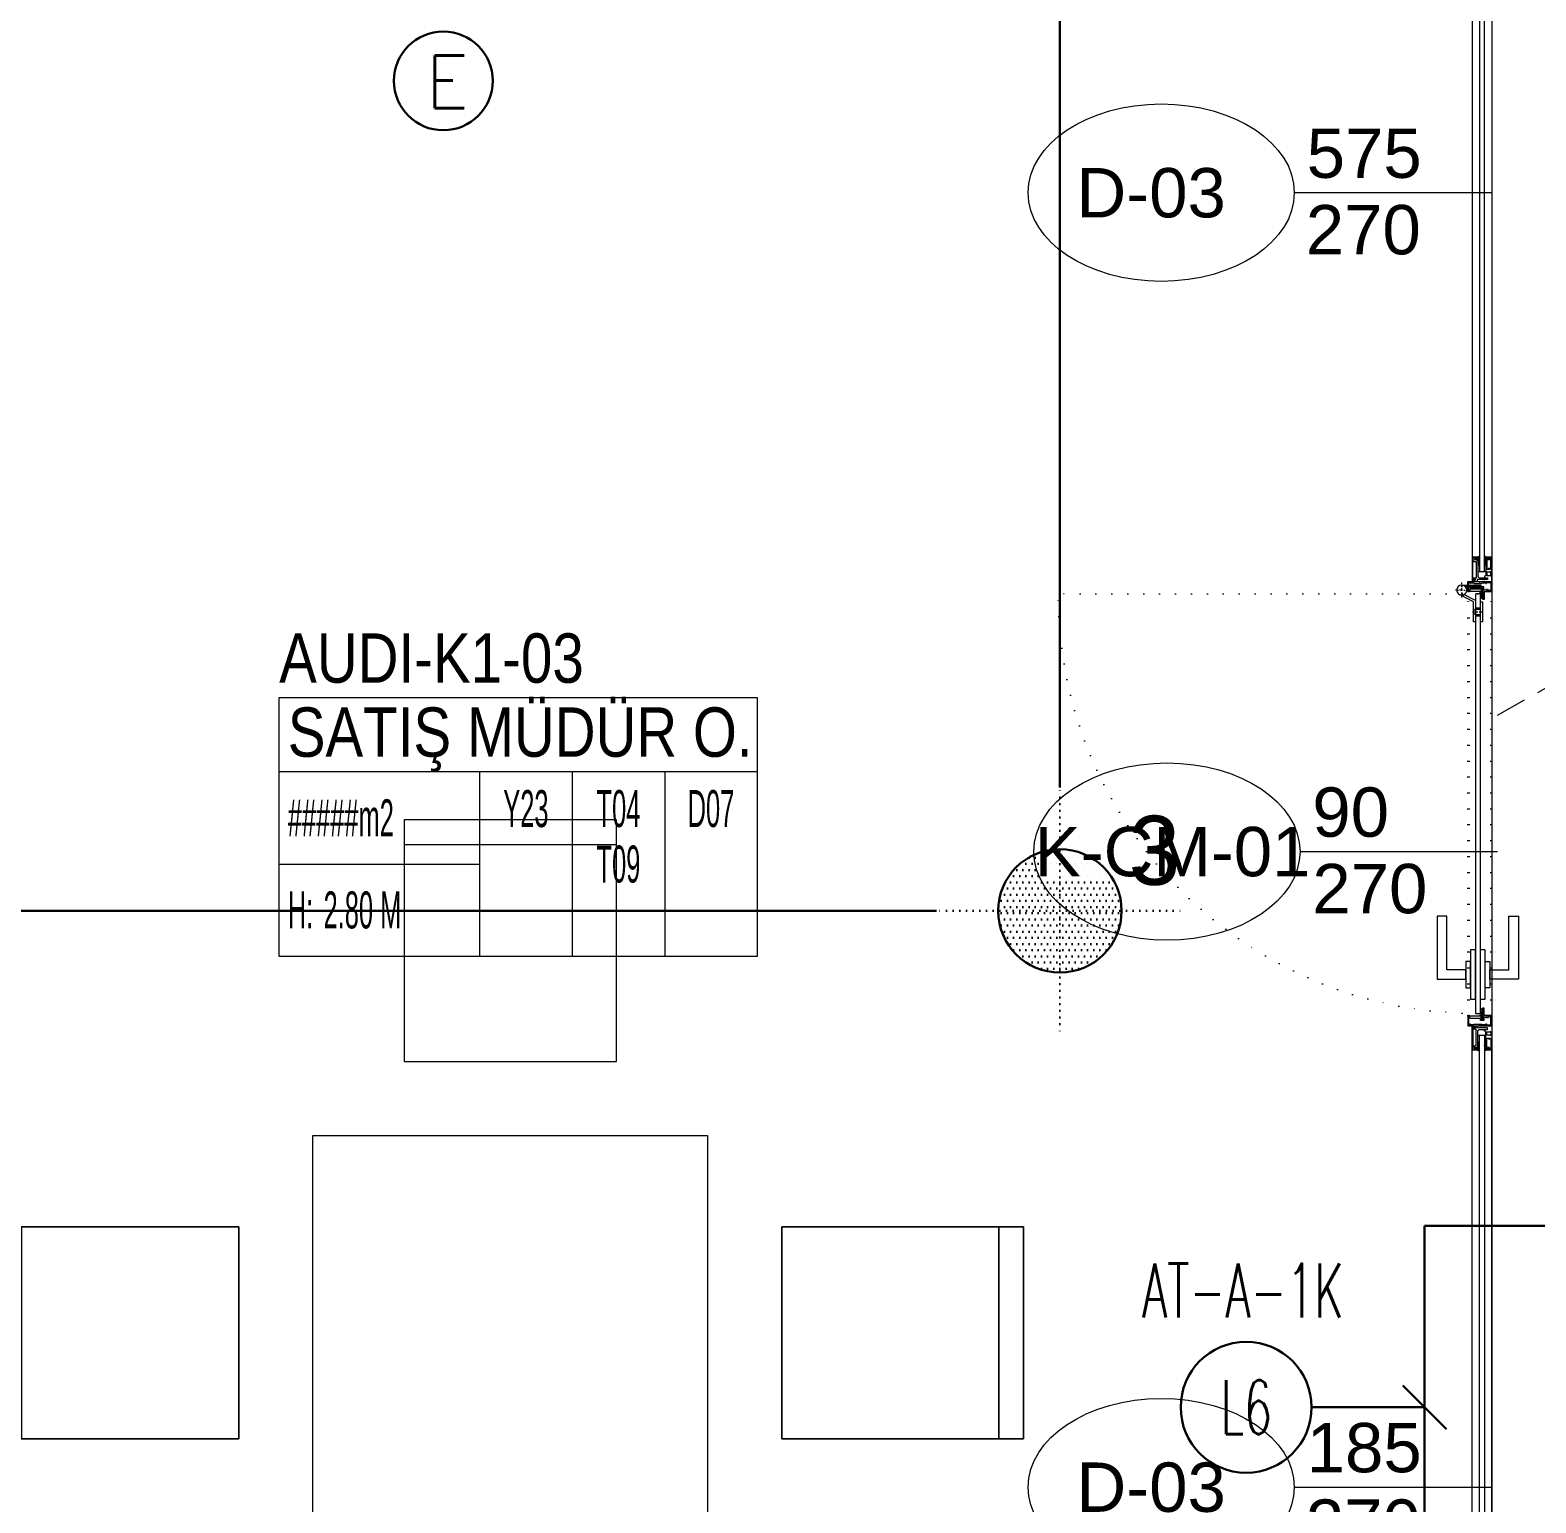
# Model space of a CAD drawing. Extents: x -1701 to 23780, y -363 to 7742.
# Drawn here: x 7201.4 to 7506.4, y 1274.2 to 1572.7 of the extents above; entities that cross this region are included whole.
import ezdxf
from ezdxf.enums import TextEntityAlignment as Align

# ---------------------------------------------------------------- set-up
doc = ezdxf.new("R2010")
doc.units = 0
doc.header["$LTSCALE"] = 25
doc.header["$MEASUREMENT"] = 0
for name, pattern in [('Audi$0$DASHDOT', [1, 0.5, -0.25, 0, -0.25]), ('Audi$0$DOT2', [0.125, 0, -0.125]), ('Audi$0$HIDDEN', [0.375, 0.25, -0.125]), ('DOT2', [0.125, 0, -0.125])]:
    doc.linetypes.add(name, pattern=pattern)
doc.layers.get('0').update_dxf_attribs({"color": 9, "lineweight": 9})
for name, color, linetype, lineweight in [('0 @ 1', 9, 'Continuous', 9), ('31', 9, 'Continuous', 9), ('Audi$0$05', 8, 'Continuous', 9), ('Audi$0$06C', 8, 'Continuous', 9), ('Audi$0$06D', 8, 'Continuous', 9), ('Audi$0$07K', 8, 'Continuous', 9), ('Audi$0$10', 8, 'Continuous', 9), ('Audi$0$15', 8, 'Continuous', 9), ('Audi$0$20', 8, 'Audi$0$DOT2', 9), ('Audi$0$21', 8, 'Continuous', 9), ('Audi$0$22', 8, 'Continuous', 9), ('Audi$0$35', 8, 'Continuous', 9), ('E-ACİL AYDINLATMA KİTİ', 7, 'Continuous', 30), ('E-Aydınlatma', 7, 'Continuous', 30), ('E-KABLO', 7, 'Continuous', 30), ('E-LİNYE', 7, 'Continuous', 30)]:
    doc.layers.add(name, color=color, linetype=linetype, lineweight=lineweight)
doc.styles.add('Audi$0$Arial', font='arial.ttf', dxfattribs={"height": 2.5})
doc.styles.add('Audi$0$MuuM_TEXT-STANDART', font='ARIALN.TTF')
doc.styles.add('E-YAZI', font='txttw.shx')
doc.styles.add('TX-TEXT', font='')
doc.styles.get('TX-TEXT').set_extended_font_data('TrSah Futura Lt BT')
pattern_1 = [(225, (-604.72494, -2171.82614), (-0.0883883476, 0.0883883476), []), (135, (-604.72494, -2171.82614), (0.0883883476, 0.0883883476), [])]

# ---------------------------------------------------------------- blocks, each defined once
blk = doc.blocks.new('Audi$0$p-table_4')
for points in [[(-21.5, 55), (21.5, 55), (21.5, 104), (-21.5, 104)], [(-40, 40), (40, 40), (40, -40), (-40, -40)], [(-104, 21.5), (-55, 21.5), (-55, -21.5), (-104, -21.5)], [(-104, -21.5), (-55, -21.5), (-55, 21.5), (-104, 21.5)], [(104, 21.5), (55, 21.5), (55, -21.5), (104, -21.5)], [(104, -21.5), (55, -21.5), (55, 21.5), (104, 21.5)], [(-21.5, -55), (21.5, -55), (21.5, -104), (-21.5, -104)]]:
    blk.add_lwpolyline(points, close=True)
for points in [[(-21.5, 99), (21.5, 99)], [(-99, -21.5), (-99, 21.5)], [(-99, 21.5), (-99, -21.5)], [(99, -21.5), (99, 21.5)], [(99, 21.5), (99, -21.5)], [(-21.5, -99), (21.5, -99)]]:
    blk.add_lwpolyline(points)
blk = doc.blocks.new('Audi$0$0_doorno')
blk.add_lwpolyline([(4.5, 0), (12.5, 0)])
blk.add_ellipse((-0.891, 0), major_axis=(-5.391, 0), ratio=0.666667)
at = {"style": 'Audi$0$Arial'}
blk.add_attdef('YUKSEKLIK', text='', height=2, dxfattribs=at).set_placement((5, 12.3), align=Align.TOP_LEFT)
blk.add_attdef('KAPINO', text='', height=2, dxfattribs=at).set_placement((0, 0), align=Align.MIDDLE)
blk.add_attdef('GENISLIK', text='', height=2, dxfattribs=at).set_placement((5, -3.789), align=Align.BOTTOM_LEFT)
blk = doc.blocks.new('Audi$0$0_roomno2-flat-2')
at = {"layer": 'Audi$0$21'}
blk.add_lwpolyline([(96.88, -52.5), (0, -52.5), (0, 0), (96.88, 0)], close=True, dxfattribs=at)
for points in [[(0, -15), (96.88, -15)], [(40.62, -15), (40.62, -52.5)], [(59.38, -15), (59.38, -52.5)], [(78.12, -15), (78.12, -52.5)], [(0, -33.75), (40.62, -33.75)]]:
    blk.add_lwpolyline(points, dxfattribs=at)
at = {"layer": 'Audi$0$21', "style": 'Audi$0$MuuM_TEXT-STANDART', "width": 0.6}
blk.add_text('H:', height=7.5, dxfattribs=at).set_placement((1.75, -43.04), align=Align.MIDDLE_LEFT)
at = {"layer": 'Audi$0$21', "style": 'Audi$0$Arial'}
blk.add_attdef('ODANO', (0, 5.85), '', height=10, dxfattribs=at)
blk.add_attdef('MEKANADI', text='', height=10, dxfattribs=at).set_placement((1.75, -15), align=Align.BOTTOM_LEFT)
at = {"layer": 'Audi$0$21', "style": 'Audi$0$MuuM_TEXT-STANDART', "width": 0.6}
for tag, p in [('M2', (1.75, -24.38)), ('TEMIZTAVANYUKSEKLIGI', (9, -43.04))]:
    blk.add_attdef(tag, text='', height=7.5, dxfattribs=at).set_placement(p, align=Align.MIDDLE_LEFT)
for tag, p in [('YER01', (50, -22.5)), ('TAVAN01', (68.75, -22.5)), ('DUVAR01', (87.5, -22.5)), ('YER02', (50, -33.75)), ('TAVAN02', (68.75, -33.75)), ('DUVAR02', (87.5, -33.75)), ('YER03', (50, -45)), ('TAVAN03', (68.75, -45)), ('DUVAR03', (87.5, -45))]:
    blk.add_attdef(tag, text='', height=7.5, dxfattribs=at).set_placement(p, align=Align.MIDDLE_CENTER)
blk = doc.blocks.new('Audi$0$p-strahle-alüminyumdoğramaprofili')
at = {"layer": 'Audi$0$10'}
h = blk.add_hatch(dxfattribs=at)
h.set_pattern_fill('NET', color=256, angle=315, style=0)
h.set_pattern_definition(pattern_1)
h.paths.add_polyline_path([(-4.62, 2.65), (-4.68, 2.65), (-4.72, 2.75), (-4.72, 2.8), (-4.69, 2.8), (-4.69, 2.92), (-4.98, 2.92), (-4.98, 2.8), (-4.95, 2.8), (-4.99, 2.65), (-5.08, 2.66), (-5.25, 2.28), (-5.14, 2.28), (-5.14, 2.33), (-4.98, 2.52, 0.2599), (-4.9, 2.28), (-4.66, 2.28, 0.382682)])
h.paths.add_polyline_path([(-4.86, 2.52), (-4.67, 2.52, -2.16717)], flags=16)
h = blk.add_hatch(dxfattribs=at)
h.set_pattern_fill('NET', color=256, angle=315, style=0)
h.set_pattern_definition(pattern_1)
h.paths.add_polyline_path([(-4.62, 0.88), (-4.68, 0.88), (-4.72, 0.77), (-4.72, 0.73), (-4.69, 0.73), (-4.69, 0.6), (-4.98, 0.6), (-4.98, 0.73), (-4.95, 0.73), (-4.99, 0.88), (-5.08, 0.87), (-5.25, 1.24), (-5.14, 1.24), (-5.14, 1.2), (-4.98, 1.01, -0.2599), (-4.9, 1.24), (-4.66, 1.24, -0.382682)])
h.paths.add_polyline_path([(-4.86, 1), (-4.67, 1, 2.16717)], flags=16)
h = blk.add_hatch(dxfattribs=at)
h.set_pattern_fill('NET', color=256, angle=315, style=0)
h.set_pattern_definition([(225, (-608.45214, -2173.53612), (-0.0883883476, 0.0883883476), []), (135, (-608.45214, -2173.53612), (0.0883883476, 0.0883883476), [])])
h.paths.add_polyline_path([(-3.45, 2.28), (-3.45, 2.57), (-4.49, 2.57), (-4.49, 2.28)])
h = blk.add_hatch(dxfattribs=at)
h.set_pattern_fill('NET', color=256, angle=315, style=0)
h.set_pattern_definition([(225, (-608.45214, -2180.04526), (-0.0883883476, 0.0883883476), []), (135, (-608.45214, -2180.04526), (0.0883883476, 0.0883883476), [])])
h.paths.add_polyline_path([(-3.45, 0.93), (-3.45, 1.24), (-4.49, 1.24), (-4.49, 0.93)])
h = blk.add_hatch(dxfattribs=at)
h.set_pattern_fill('NET', color=256, angle=315, style=0)
h.set_pattern_definition([(225, (-629.50454, -2177.58922), (-0.0883883476, 0.0883883476), []), (135, (-629.50454, -2177.58922), (0.0883883476, 0.0883883476), [])])
h.paths.add_polyline_path([(0, 0.68), (0, 1.75), (-0.18, 1.75), (-0.18, 0.68)])
for points in [[(-4.92, 3.6), (-4.92, 3.16), (-4.61, 3.16), (-4.61, 2.87), (-4.52, 2.87), (-4.62, 2.65), (-4.68, 2.65), (-4.72, 2.75), (-4.72, 2.8), (-4.69, 2.8), (-4.69, 3.05), (-4.98, 3.05), (-4.98, 2.8), (-4.95, 2.8), (-4.99, 2.65), (-5.08, 2.66), (-5.07, 3.76), (-0.11, 3.76)], [(-5.08, 2.66), (-5.25, 2.28)], [(-5.09, 0.88), (-5.25, 1.24)], [(-4.98, 2.52), (-5.14, 2.33), (-5.14, 2.28)], [(-4.98, 1.01), (-5.14, 1.2), (-5.14, 1.24)], [(-4.69, 2.92), (-4.98, 2.92)], [(-4.71, 0.6), (-4.98, 0.6)], [(-2.83, 0.2), (-2.67, 0.2), (-2.67, -0.04), (-4.87, -0.04), (-4.87, 0.19), (-4.57, 0.19), (-4.57, 0.73), (-2.67, 0.73)], [(-4.52, 2.87), (-4.49, 2.87), (-4.49, 2.26)], [(-4.49, 0.93), (-4.49, 0.93), (-4.49, 1.26)], [(-3.45, 2.26), (-3.45, 2.57)], [(-3.45, 1.26), (-3.45, 0.93)], [(-2.08, 0.93), (-2.08, 2.57)], [(-0.18, 0.68), (0, 0.68), (0, 1.75)], [(-0.18, 1.75), (0, 1.75)]]:
    blk.add_lwpolyline(points, dxfattribs=at)
for points in [[(-0.57, 3.26), (-0.57, 3.62), (-4.89, 3.62), (-4.89, 3.65, 0.561743), (-4.97, 3.66, 0.595966), (-4.92, 3.6, -2.204878)], [(-4.61, 2.87), (-4.49, 3.45, -0.833203), (-4.18, 3.44, -0.447088)], [(-4.18, 3.44), (-4.18, 2.99, 0.414214), (-4.07, 2.89), (-0.82, 2.89), (-0.82, 3.62)], [(-0.11, 3.76), (-0.11, 3.62), (-0.45, 3.62), (-0.45, 3.14, -1), (-0.66, 3.14)], [(-0.66, 3.14, -0.305404), (-0.57, 3.26, -5.773092)], [(-4.67, 2.52), (-4.86, 2.52, 1)], [(-4.67, 1), (-4.86, 1, -1)], [(-4.49, 2.57), (-1.23, 2.57, -0.414214), (-0.9, 2.25), (-0.9, 1.22)], [(-2.67, 0.73), (-2.67, 0.32), (-2.83, 0.32, 1), (-2.83, 0.2, -1)]]:
    blk.add_lwpolyline(points, format="xyb", dxfattribs=at)
for points in [[(-0.18, 2.74), (-0.18, 2.21), (0, 2.21), (0, 2.08), (-0.18, 2.08), (-0.18, 0.43), (0, 0.43), (0, 0), (-0.12, 0), (-0.12, -0.24), (-5.09, -0.24), (-5.09, 0.88), (-4.98, 0.88), (-4.94, 0.7), (-4.99, 0.7), (-4.99, 0.33), (-4.71, 0.33), (-4.71, 0.88), (-4.56, 0.88), (-4.52, 0.93), (-1.28, 0.93), (-1.2, 1.22), (-0.9, 1.22), (-0.9, 0.62), (-0.58, 0.62), (-0.58, 2.74)], [(-2.03, 0.78), (-1.35, 0.78), (-1.35, 0.08), (-1.28, 0.04), (-1.28, -0.04), (-2.09, -0.04), (-2.09, 0.1), (-2.03, 0.15)]]:
    blk.add_lwpolyline(points, close=True, dxfattribs=at)
for centre, radius, start, end in [((-4.73, 2.47), 0.253, 168.6676, 234.1258), ((-4.73, 1.06), 0.253, 125.8742, 191.3324), ((-4.77, 2.44), 0.125, 139.5402, 40.4598), ((-4.77, 1.08), 0.125, 319.5402, 220.4598), ((-4.84, 2.48), 0.273, 305.9738, 36.4289), ((-4.84, 1.04), 0.273, 323.5711, 54.0262)]:
    blk.add_arc(centre, radius, start, end, dxfattribs=at)
blk = doc.blocks.new('*U4832')
at = {"layer": 'Audi$0$06D'}
for points in [[(4.95, 4), (183.48, 4)], [(4.95, 0), (183.46, 0)]]:
    blk.add_lwpolyline(points, dxfattribs=at)
at = {"layer": 'Audi$0$15'}
for points in [[(1.96, 2.5), (186.47, 2.5)], [(186.47, 1.5), (1.96, 1.5)]]:
    blk.add_lwpolyline(points, dxfattribs=at)
at = {"layer": '0 @ 1', "linetype": 'Continuous', "xscale": -1}
blk.add_blockref('Audi$0$p-strahle-alüminyumdoğramaprofili', (-0.12, 0.24), dxfattribs=at)
at = {"layer": '0 @ 1', "linetype": 'Continuous'}
blk.add_blockref('Audi$0$p-strahle-alüminyumdoğramaprofili', (188.55, 0.24), dxfattribs=at)
blk = doc.blocks.new('*U4831')
at = {"layer": 'Audi$0$06D'}
for points in [[(4.95, 4), (369.1, 4)], [(4.95, 0), (369.09, 0)]]:
    blk.add_lwpolyline(points, dxfattribs=at)
at = {"layer": 'Audi$0$15'}
for points in [[(1.96, 2.5), (372.09, 2.5)], [(372.09, 1.5), (1.96, 1.5)]]:
    blk.add_lwpolyline(points, dxfattribs=at)
at = {"layer": '0 @ 1', "linetype": 'Continuous', "xscale": -1}
blk.add_blockref('Audi$0$p-strahle-alüminyumdoğramaprofili', (-0.12, 0.24), dxfattribs=at)
at = {"layer": '0 @ 1', "linetype": 'Continuous'}
blk.add_blockref('Audi$0$p-strahle-alüminyumdoğramaprofili', (374.17, 0.24), dxfattribs=at)
blk = doc.blocks.new('Audi$0$g-kapı kolu-p')
for points in [[(11.85, 8.21), (-0.95, 8.21), (-0.95, 2.41), (0.95, 2.41), (0.95, 6.31), (11.85, 6.31), (11.85, 8.21)], [(11.85, -8.21), (-0.95, -8.21), (-0.95, -2.41), (0.95, -2.41), (0.95, -6.31), (11.85, -6.31), (11.85, -8.21)]]:
    blk.add_lwpolyline(points)
for points in [[(-5, 0.5), (5, 0.5), (5, 1.5), (-5, 1.5)], [(-2.65, 1.5), (2.65, 1.5), (2.65, 2.41), (-2.65, 2.41)], [(-5, -1.5), (5, -1.5), (5, -0.5), (-5, -0.5)], [(-2.65, -1.5), (2.65, -1.5), (2.65, -2.41), (-2.65, -2.41)]]:
    blk.add_lwpolyline(points, close=True)
blk = doc.blocks.new('Audi$0$k-cambölme-kapı-p')
at = {"layer": 'Audi$0$10'}
h = blk.add_hatch(dxfattribs=at)
h.set_pattern_fill('NET', color=256, angle=135, style=0)
h.set_pattern_definition([(135, (3753.7029, 560.85184), (-0.0883883476, -0.0883883476), []), (225, (3753.7029, 560.85184), (0.0883883476, -0.0883883476), [])])
h.paths.add_polyline_path([(2.08, -0.06), (2.08, 0.02), (2.07, 0.04), (2.05, 0.07), (2.01, 0.09), (1.98, 0.1), (1.97, 0.1), (1.97, -0.29), (1.94, -0.29), (1.94, -0.43), (1.88, -0.49), (1.67, -0.49), (1.82, -0.29), (1.73, -0.29), (1.53, -0.5), (1.44, -0.5), (1.62, -0.32), (1.62, -0.29), (1.51, -0.29), (1.34, -0.42), (1.32, -0.44), (1.3, -0.48), (1.29, -0.51), (1.26, -0.57), (1.26, -0.31), (1.32, -0.29), (1.23, -0.29), (1.23, -0.53), (1.23, -0.59), (1.24, -0.62), (1.26, -0.64), (3.47, -0.64), (3.47, -0.58), (3.38, -0.35), (3.38, -0.3), (3.42, -0.25), (3.42, -0.2), (3.38, -0.16), (2.73, -0.16), (2.74, -0.2), (2.91, -0.2, -1), (2.91, -0.25)])
h.paths.add_polyline_path([(2.05, -0.18), (2.05, -0.21), (2.08, -0.23), (2.11, -0.24), (2.15, -0.25), (2.95, -0.27), (2.92, -0.29), (2.55, -0.29), (2.54, -0.31), (2.52, -0.33), (2.5, -0.34), (2.48, -0.34), (2.46, -0.34), (2.44, -0.32), (2.42, -0.3), (2.08, -0.3), (1.99, -0.11), (1.99, -0.07), (2.05, -0.07)], flags=16)
h.paths.add_polyline_path([(2.41, -0.34), (2.51, -0.5), (2.08, -0.5), (2.08, -0.34)], flags=16)
h.paths.add_polyline_path([(2.55, -0.33), (2.89, -0.33), (2.94, -0.33), (3.28, -0.34, 0.166992), (3.34, -0.55), (2.72, -0.55), (2.55, -0.36)], flags=16)
h.paths.add_polyline_path([(3.02, -0.22), (3.02, -0.2), (3.33, -0.2, 0.10606), (3.29, -0.33), (3.01, -0.27)], flags=16)
h = blk.add_hatch(dxfattribs=at)
h.set_pattern_fill('NET', color=256, angle=135, style=0)
h.set_pattern_definition([(45, (474.94443, 2280.71206), (0.0883883476, -0.0883883476), []), (315, (474.94443, 2280.71206), (-0.0883883476, -0.0883883476), [])])
h.paths.add_polyline_path([(87.27, -0.16), (87.26, -0.2), (87.09, -0.2, 1), (87.09, -0.25), (87.92, -0.25), (87.92, -0.01), (87.93, 0.03), (87.96, 0.05), (88, 0.07), (88.03, 0.07), (88.03, -0.29), (88.06, -0.29), (88.06, -0.43), (88.12, -0.49), (88.33, -0.49), (88.18, -0.29), (88.27, -0.29), (88.47, -0.5), (88.56, -0.5), (88.38, -0.32), (88.38, -0.29), (88.49, -0.29), (88.66, -0.42), (88.68, -0.44), (88.7, -0.48), (88.71, -0.51), (88.74, -0.57), (88.74, -0.31), (88.68, -0.29), (88.77, -0.29), (88.77, -0.53), (88.77, -0.59), (88.76, -0.62), (88.74, -0.64), (86.53, -0.64), (86.53, -0.58), (86.62, -0.35), (86.62, -0.3), (86.58, -0.25), (86.58, -0.2), (86.62, -0.16)])
h.paths.add_polyline_path([(87.28, -0.55), (87.45, -0.36), (87.45, -0.33), (87.11, -0.33), (87.06, -0.33), (87.03, -0.31), (86.99, -0.27), (86.98, -0.22), (86.98, -0.2), (86.67, -0.2, -0.292264), (86.66, -0.55)], flags=16)
h.paths.add_polyline_path([(87.48, -0.51), (87.59, -0.51), (87.53, -0.43)], flags=16)
h.paths.add_polyline_path([(87.56, -0.4), (87.69, -0.5), (87.92, -0.5), (87.92, -0.34), (87.59, -0.34)], flags=16)
h.paths.add_polyline_path([(87.62, -0.53), (87.71, -0.62), (87.71, -0.53)], flags=16)
at = {"layer": 'Audi$0$10', "linetype": 'Audi$0$DASHDOT', "ltscale": 0.05}
for points in [[(3.22, 3.63), (0.2, 3.63)], [(1.71, 2.14), (1.71, 4.9)], [(6.13, 1.44), (6.13, -0.55)]]:
    blk.add_lwpolyline(points, dxfattribs=at)
at = {"layer": 'Audi$0$10'}
for points in [[(0.69, 3.63), (0.69, 2.44)], [(3.84, 0.88), (2.63, 3.22)], [(4.07, 1.27), (2.67, 3.99)], [(1.82, 2.27), (0.16, 2.27), (0.16, 2.03), (0.38, 2.03), (0.38, 1.92), (0.22, 1.92), (0.22, 1.16), (0.35, 1.16), (0.35, -0.41), (0.22, -0.41), (0.22, -1.23), (0.36, -1.23), (0.36, -1.38), (0.16, -1.38), (0.16, -2.24), (1.82, -2.24), (1.82, -1.72), (1.62, -1.72), (1.62, -1.58), (1.82, -1.58), (1.82, -1.37), (1.61, -1.37), (1.61, -1.24), (1.74, -1.24), (1.74, -0.85), (1.06, -0.85), (1.06, -0.13), (1.5, -0.13), (1.5, 1.92), (1.57, 2.03), (1.82, 2.03), (1.82, 2.27)], [(0.69, 2.27), (0.69, -0.24), (1.06, -0.24)], [(1.06, 2.44), (1.06, 2.86)], [(1.06, -0.13), (1.06, 2.27)], [(1.5, 1.92), (1.06, 1.92)], [(1.17, 1.92), (1.17, -0.13)], [(2.91, -0.25), (2.08, -0.06), (2.08, 0.02), (2.07, 0.04), (2.05, 0.07), (2.01, 0.09), (1.98, 0.1), (1.97, 0.1)], [(8.14, 0.88), (8.14, 1.27), (4.07, 1.27)], [(5.3, 0.88), (5.3, -0.16)], [(5.5, 1.27), (5.77, 0.97), (5.77, 0.88)], [(5.59, 0.88), (5.59, -0.16)], [(6.76, 1.27), (6.49, 0.97), (6.49, 0.88)], [(6.67, 0.88), (6.67, -0.16)], [(6.96, 0.88), (6.96, -0.16)], [(87.09, -0.25), (87.92, -0.25), (87.92, -0.01), (87.93, 0.03), (87.96, 0.05), (88, 0.07), (88.03, 0.07)], [(88.18, 2.27), (89.84, 2.27), (89.84, 2.03), (89.62, 2.03), (89.62, 1.92), (89.78, 1.92), (89.78, 1.16), (89.65, 1.16), (89.65, -0.41), (89.78, -0.41), (89.78, -1.23), (89.64, -1.23), (89.64, -1.38), (89.84, -1.38), (89.84, -2.24), (88.18, -2.24), (88.18, -1.72), (88.38, -1.72), (88.38, -1.58), (88.18, -1.58), (88.18, -1.37), (88.39, -1.37), (88.39, -1.24), (88.26, -1.24), (88.26, -0.85), (88.94, -0.85), (88.94, -0.13), (88.5, -0.13), (88.5, 1.92), (88.43, 2.03), (88.18, 2.03), (88.18, 2.27)], [(2.05, -0.89), (3.59, -0.89), (3.59, -0.64), (1.23, -0.64), (1.23, -0.29), (1.97, -0.29)], [(1.62, -0.29), (1.62, -0.32), (1.44, -0.5), (1.53, -0.5), (1.73, -0.29)], [(1.82, -0.29), (1.67, -0.49), (1.88, -0.49), (1.94, -0.43), (1.94, -0.29)], [(3.34, -0.55), (2.72, -0.55), (2.55, -0.36), (2.55, -0.33), (2.89, -0.33), (2.94, -0.33)], [(3.28, -0.34), (3.28, -0.34), (2.94, -0.33)], [(3.01, -0.27), (3.02, -0.22), (3.02, -0.2), (3.33, -0.2)], [(3.01, -0.27), (3.29, -0.33), (3.29, -0.33)], [(4.06, -0.16), (4.06, -0.55), (8.14, -0.55)], [(8.14, -0.55), (8.14, -0.16)], [(87.95, -0.89), (86.41, -0.89), (86.41, -0.64), (88.77, -0.64), (88.77, -0.29), (88.03, -0.29)], [(87.59, -0.51), (87.53, -0.43), (87.48, -0.51), (87.59, -0.51)], [(88.18, -0.29), (88.33, -0.49), (88.12, -0.49), (88.06, -0.43), (88.06, -0.29)], [(88.38, -0.29), (88.38, -0.32), (88.56, -0.5), (88.47, -0.5), (88.27, -0.29)]]:
    blk.add_lwpolyline(points, dxfattribs=at)
for points in [[(1.97, -0.29), (1.97, 2.13), (2.05, 2.13), (2.05, 2.28, 0.414214), (1.89, 2.44), (0.08, 2.44, 0.414214), (0, 2.36), (0, -2.36, 0.414214), (0.08, -2.44), (2.05, -2.44), (2.05, -2.25), (2.05, -2.23), (2.05, -2.23), (2.05, -2.23), (2.05, -2.23), (2.05, -2.23), (2.05, -0.89)], [(88.03, -0.29), (88.03, 2.13), (87.95, 2.13), (87.95, 2.28, -0.414214), (88.11, 2.44), (89.92, 2.44, -0.414214), (90, 2.36), (90, -2.36, -0.414214), (89.92, -2.44), (87.95, -2.44), (87.95, -2.25), (87.95, -2.23), (87.95, -2.23), (87.95, -2.23), (87.95, -2.23), (87.95, -2.23), (87.95, -0.89)], [(1.51, -0.29), (1.34, -0.42), (1.32, -0.44), (1.3, -0.48), (1.29, -0.51), (1.26, -0.57), (1.26, -0.31), (1.32, -0.29), (1.23, -0.29), (1.23, -0.53), (1.23, -0.59), (1.24, -0.62), (1.26, -0.64), (3.47, -0.64), (3.47, -0.58), (3.38, -0.35), (3.38, -0.3), (3.42, -0.25), (3.42, -0.2), (3.38, -0.16), (2.73, -0.16), (2.74, -0.2), (2.91, -0.2, -1), (2.91, -0.25, -1)], [(88.49, -0.29), (88.66, -0.42), (88.68, -0.44), (88.7, -0.48), (88.71, -0.51), (88.74, -0.57), (88.74, -0.31), (88.68, -0.29), (88.77, -0.29), (88.77, -0.53), (88.77, -0.59), (88.76, -0.62), (88.74, -0.64), (86.53, -0.64), (86.53, -0.58), (86.62, -0.35), (86.62, -0.3), (86.58, -0.25), (86.58, -0.2), (86.62, -0.16), (87.27, -0.16), (87.26, -0.2), (87.09, -0.2, 1), (87.09, -0.25, 1)], [(86.66, -0.55), (87.28, -0.55), (87.45, -0.36), (87.45, -0.33), (87.11, -0.33), (87.06, -0.33), (87.03, -0.31), (86.99, -0.27), (86.98, -0.22), (86.98, -0.2), (86.67, -0.2, 1)]]:
    blk.add_lwpolyline(points, format="xyb", dxfattribs=at)
for points in [[(1.99, -0.07), (2.05, -0.07), (2.05, -0.18), (2.05, -0.21), (2.08, -0.23), (2.11, -0.24), (2.15, -0.25), (2.95, -0.27), (2.92, -0.29), (2.55, -0.29), (2.54, -0.31), (2.52, -0.33), (2.5, -0.34), (2.48, -0.34), (2.46, -0.34), (2.44, -0.32), (2.42, -0.3), (2.08, -0.3), (1.99, -0.11)], [(2.08, -0.5), (2.08, -0.34), (2.41, -0.34), (2.51, -0.5), (2.51, -0.5)], [(87.92, -0.5), (87.92, -0.34), (87.59, -0.34), (87.56, -0.4), (87.69, -0.5)], [(87.62, -0.53), (87.71, -0.53), (87.71, -0.62)]]:
    blk.add_lwpolyline(points, close=True, dxfattribs=at)
blk.add_circle((1.71, 3.65), 1.02, dxfattribs=at)
for centre, start, end in [((3.6, -0.37), 176.143, 214.0649), ((3.6, -0.37), 148.8979, 173.1144), ((86.4, -0.37), 325.9351, 31.1021)]:
    blk.add_arc(centre, 0.322, start, end, dxfattribs=at)
at = {"layer": 'Audi$0$15', "linetype": 'Audi$0$DOT2'}
blk.add_lwpolyline([(2.48, 0.36), (2.48, 85.36)], dxfattribs=at)
at = {"layer": 'Audi$0$15'}
blk.add_lwpolyline([(2.58, 0.88), (87.42, 0.88), (87.52, 0.78), (87.52, -0.05), (87.42, -0.16), (2.58, -0.16), (2.58, -0.16), (2.48, -0.05), (2.48, 0.78), (2.58, 0.88)], dxfattribs=at)
at = {"layer": 'Audi$0$15', "linetype": 'Audi$0$DOT2'}
blk.add_arc((2.48, 0.36), 85.04, 0, 90, dxfattribs=at)
at = {"layer": 'Audi$0$20'}
for p, q in [((87.95, 2.43), (2.05, 2.43)), ((87.95, 2.13), (2.05, 2.13)), ((87.95, -2.23), (2.05, -2.23)), ((87.95, -2.44), (2.05, -2.44))]:
    blk.add_line(p, q, dxfattribs=at)
at = {"layer": 'Audi$0$06C', "xscale": -1}
blk.add_blockref('Audi$0$g-kapı kolu-p', (79.64, 0.38), dxfattribs=at)
blk = doc.blocks.new('Audi')
at = {"layer": 'Audi$0$20', "linetype": 'Audi$0$HIDDEN', "lineweight": 0}
for points in [[(7497.5, 1433.22, -0.101512), (9968.66, 2228.47, -0.101512)], [(7129.5, 979.76, -0.152644), (10705.5, 2076.19, -0.10573)]]:
    blk.add_lwpolyline(points, format="xyb", dxfattribs=at)
at = {"layer": 'Audi$0$35'}
blk.add_lwpolyline([(10004.84, 1897.89, 0.099521), (7703.07, 1167.17), (7703.07, 1167.17), (7647.15, 1268.13, 0.006902), (7497.58, 1182.57), (7497.58, 1835), (7909.5, 1835), (7909.5, 2075), (7894.5, 2075), (7894.5, 2325), (7909.5, 2325), (7909.5, 2483.5), (7895.44, 2489.8), (7892.5, 2489.8), (7892.5, 2570.2), (7895.5, 2570.2), (7909.5, 2576.5), (7909.5, 2652), (7890.5, 2652), (7890.5, 2768), (7909.5, 2768), (7909.5, 2803), (8525.5, 2803)], format="xyb", dxfattribs=at)
blk.add_lwpolyline([(7497.5, 1835), (7497.5, 1182.71), (7497.58, 1182.57, 0.017498), (7129.5, 947.48), (7129.5, 1835)], format="xyb", close=True, dxfattribs=at)
at = {"linetype": 'Continuous', "xscale": -1, "rotation": 90}
blk.add_blockref('*U4831', (7497.5, 1835), dxfattribs=at)
ref = blk.add_blockref('Audi$0$0_roomno2-flat-2', (7251.81, 1437.46))
ref.add_attrib('ODANO', 'AUDI-K1-03', dxfattribs={"layer": 'Audi$0$21', "height": 10, "style": 'Audi$0$MuuM_TEXT-STANDART'}).set_placement((7251.81, 1437.46), align=Align.BOTTOM_LEFT)
ref.add_attrib('MEKANADI', 'SATIŞ MÜDÜR O.', dxfattribs={"layer": 'Audi$0$21', "height": 10, "style": 'Audi$0$MuuM_TEXT-STANDART'}).set_placement((7253.56, 1422.46), align=Align.BOTTOM_LEFT)
ref.add_attrib('M2', '#####m2', dxfattribs={"layer": 'Audi$0$21', "height": 7.5, "style": 'Audi$0$MuuM_TEXT-STANDART', "width": 0.6}).set_placement((7253.56, 1413.09), align=Align.MIDDLE_LEFT)
ref.add_attrib('TEMIZTAVANYUKSEKLIGI', '2.80 M', dxfattribs={"layer": 'Audi$0$21', "height": 7.5, "style": 'Audi$0$MuuM_TEXT-STANDART', "width": 0.6}).set_placement((7260.81, 1394.42), align=Align.MIDDLE_LEFT)
ref.add_attrib('YER01', 'Y23', dxfattribs={"layer": 'Audi$0$21', "height": 7.5, "style": 'Audi$0$MuuM_TEXT-STANDART', "width": 0.6}).set_placement((7301.81, 1414.96), align=Align.MIDDLE_CENTER)
ref.add_attrib('TAVAN01', 'T04', dxfattribs={"layer": 'Audi$0$21', "height": 7.5, "style": 'Audi$0$MuuM_TEXT-STANDART', "width": 0.6}).set_placement((7320.56, 1414.96), align=Align.MIDDLE_CENTER)
ref.add_attrib('DUVAR01', 'D07', dxfattribs={"layer": 'Audi$0$21', "height": 7.5, "style": 'Audi$0$MuuM_TEXT-STANDART', "width": 0.6}).set_placement((7339.31, 1414.96), align=Align.MIDDLE_CENTER)
ref.add_attrib('TAVAN02', 'T09', dxfattribs={"layer": 'Audi$0$21', "height": 7.5, "style": 'Audi$0$MuuM_TEXT-STANDART', "width": 0.6}).set_placement((7320.56, 1403.71), align=Align.MIDDLE_CENTER)
at = {"linetype": 'Continuous', "rotation": 90}
blk.add_blockref('*U4832', (7497.5, 1182.53), dxfattribs=at)
at = {"layer": 'Audi$0$05'}
blk.add_blockref('Audi$0$p-table_4', (7298.63, 1308.71), dxfattribs=at)
at = {"layer": 'Audi$0$07K', "xscale": -1, "rotation": 90}
blk.add_blockref('Audi$0$k-cambölme-kapı-p', (7495.06, 1460.95), dxfattribs=at)
at = {"layer": 'Audi$0$22'}
ref = blk.add_blockref('Audi$0$0_doorno', (7435, 1539.78), dxfattribs=dict(at, xscale=5, yscale=5, zscale=5))
ref.add_attrib('KAPINO', 'D-03', dxfattribs={"layer": '0', "height": 10, "style": 'Audi$0$Arial'}).set_placement((7428.49, 1539.77), align=Align.MIDDLE)
ref.add_attrib('GENISLIK', '575', dxfattribs={"layer": '0', "height": 10, "style": 'Audi$0$Arial'}).set_placement((7460, 1539.78), align=Align.BOTTOM_LEFT)
ref.add_attrib('YUKSEKLIK', '270', dxfattribs={"layer": '0', "height": 10, "style": 'Audi$0$Arial'}).set_placement((7459.82, 1537.28), align=Align.TOP_LEFT)
ref = blk.add_blockref('Audi$0$0_doorno', (7436.15, 1406.25), dxfattribs=dict(at, xscale=5, yscale=5, zscale=5))
ref.add_attrib('KAPINO', 'K-CM-01', dxfattribs={"layer": '0', "height": 10, "style": 'Audi$0$Arial'}).set_placement((7432.83, 1406.25), align=Align.MIDDLE)
ref.add_attrib('GENISLIK', '90', dxfattribs={"layer": '0', "height": 10, "style": 'Audi$0$Arial'}).set_placement((7461.15, 1406.25), align=Align.BOTTOM_LEFT)
ref.add_attrib('YUKSEKLIK', '270', dxfattribs={"layer": '0', "height": 10, "style": 'Audi$0$Arial'}).set_placement((7461.15, 1403.75), align=Align.TOP_LEFT)
ref = blk.add_blockref('Audi$0$0_doorno', (7435, 1277.45), dxfattribs=dict(at, xscale=5, yscale=5, zscale=5))
ref.add_attrib('KAPINO', 'D-03', dxfattribs={"layer": '0', "height": 10, "style": 'Audi$0$Arial'}).set_placement((7428.49, 1277.44), align=Align.MIDDLE)
ref.add_attrib('GENISLIK', '185', dxfattribs={"layer": '0', "height": 10, "style": 'Audi$0$Arial'}).set_placement((7460, 1277.45), align=Align.BOTTOM_LEFT)
ref.add_attrib('YUKSEKLIK', '270', dxfattribs={"layer": '0', "height": 10, "style": 'Audi$0$Arial'}).set_placement((7459.82, 1274.95), align=Align.TOP_LEFT)
blk = doc.blocks.new('p-bur-VW-spotlight')
at = {"layer": 'E-Aydınlatma'}
h = blk.add_hatch(dxfattribs=at)
h.set_pattern_fill('DOTS', color=4, scale=20)
edge = h.paths.add_edge_path()
edge.add_arc((0, 0), 12.5, 0, 360)
at = {"layer": 'E-Aydınlatma', "color": 4, "linetype": 'DOT2', "ltscale": 0.4}
for q in [(0, 25), (-25, 0), (0, -25), (25, 0)]:
    blk.add_line((0, 0), q, dxfattribs=at)
at = {"layer": 'E-Aydınlatma', "color": 4, "linetype": 'ByBlock'}
blk.add_circle((0, 0), 12.5, dxfattribs=at)
at = {"layer": 'E-Aydınlatma', "color": 4, "style": 'TX-TEXT', "text_generation_flag": 4}
blk.add_attdef('W', text='', height=14, rotation=180, dxfattribs=at).set_placement((19.53, 11.56), align=Align.MIDDLE_CENTER)
blk = doc.blocks.new('100_ACİL AYDINLATMA KİTİ')
at = {"layer": 'E-ACİL AYDINLATMA KİTİ', "color": 3}
blk.add_circle((0, 0), 1.251, dxfattribs=at)
at = {"layer": 'E-ACİL AYDINLATMA KİTİ', "color": 3, "style": 'E-YAZI'}
blk.add_text('E', height=1.34, dxfattribs=at).set_placement((-0.448, -0.694))

msp = doc.modelspace()

# ---------------------------------------------------------------- linework, layer by layer
at = {"layer": 'E-KABLO', "color": 6}
for p, q in [((7410, 1419.23), (7410, 1598)), ((7385, 1394.23), (7185, 1394.23)), ((7543, 1330.37), (7483.9, 1330.37)), ((7483.9, 1199.66), (7483.9, 1330.37))]:
    msp.add_line(p, q, dxfattribs=at)
at = {"layer": 'E-LİNYE', "color": 7, "linetype": 'Continuous'}
for p, q in [((7488.32, 1289.21), (7479.48, 1298.05)), ((7461.01, 1293.63), (7483.9, 1293.63))]:
    msp.add_line(p, q, dxfattribs=at)
msp.add_circle((7447.74, 1293.63), 13.26, dxfattribs=at)

# ---------------------------------------------------------------- block references
at = {"color": 6}
msp.add_blockref('Audi', (0, 0), dxfattribs=at)
at = {"layer": '31', "color": 2, "linetype": 'ByBlock'}
ref = msp.add_blockref('p-bur-VW-spotlight', (7410, 1394.23), dxfattribs=at)
ref.add_attrib('W', '3', dxfattribs={"layer": '0', "height": 14, "rotation": 180, "style": 'TX-TEXT', "text_generation_flag": 6}).set_placement((7429.15, 1395.3), align=Align.BOTTOM_CENTER)
at = {"layer": 'E-ACİL AYDINLATMA KİTİ', "xscale": 8, "yscale": 8, "zscale": 8}
msp.add_blockref('100_ACİL AYDINLATMA KİTİ', (7285.08, 1562.44), dxfattribs=at)

# ---------------------------------------------------------------- texts
at = {"layer": 'E-LİNYE', "color": 3, "linetype": 'Continuous', "style": 'E-YAZI', "width": 0.6}
for s, p in [('AT-A-1K', (7447.08, 1317.27)), ('L6', (7447.74, 1293.63))]:
    msp.add_text(s, height=10.938, dxfattribs=at).set_placement(p, align=Align.MIDDLE_CENTER)

doc.saveas('drawing.dxf')
